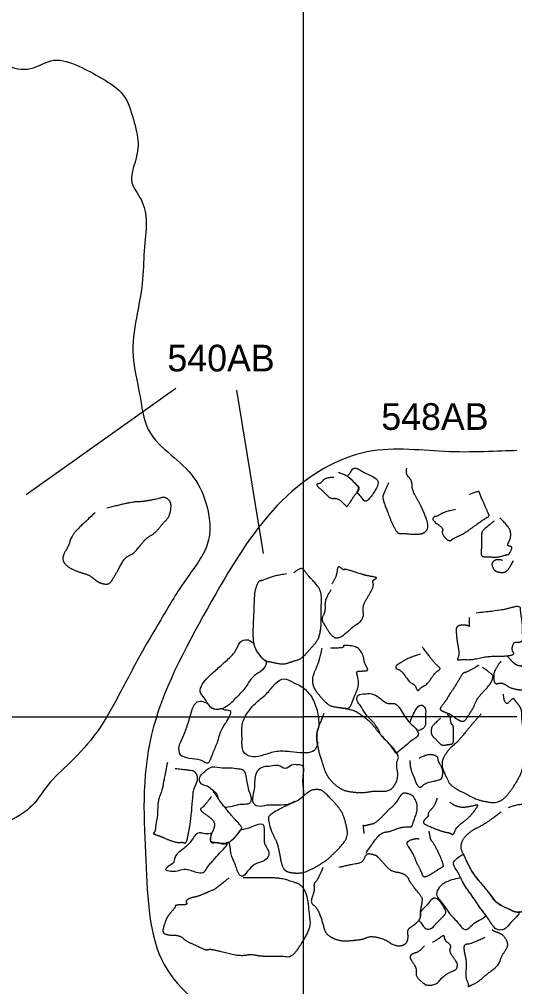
# Model space of a CAD drawing. Extents: x -160.1 to -89.2, y -288.3 to -253.8.
# Drawn here: x -154.65 to -150.02, y -272.53 to -263.47 of the extents above; entities that cross this region are included whole.
import ezdxf

# ---------------------------------------------------------------- set-up
doc = ezdxf.new("R2010")
doc.units = 0
for name, color, linetype in [('Brick', 7, 'Continuous'), ('Contexts', 7, 'Continuous'), ('Features', 7, 'Continuous'), ('Quadrats', 7, 'Continuous'), ('Stone_Masonry', 7, 'Continuous')]:
    doc.layers.add(name, color=color, linetype=linetype)

msp = doc.modelspace()

# ---------------------------------------------------------------- linework, layer by layer
at = {"layer": 'Brick'}
for p, q in [((-152.3459, -269.479), (-152.3459, -269.478)), ((-152.8899, -269.88), (-152.8899, -269.881)), ((-152.7939, -270.767), (-152.7939, -270.768)), ((-151.9959, -270.741), (-151.9969, -270.742)), ((-152.8549, -271.091), (-152.8539, -271.091)), ((-150.5249, -271.511), (-150.5239, -271.511)), ((-150.9019, -271.829), (-150.9009, -271.828))]:
    msp.add_line(p, q, dxfattribs=at)
for points, degree in [([(-151.7139, -267.762), (-151.7999, -267.765), (-151.8299, -267.817), (-151.8899, -267.826), (-151.8079, -267.895), (-151.7449, -267.963), (-151.6759, -267.953), (-151.5949, -268.033), (-151.5849, -268.033), (-151.5199, -267.929), (-151.4609, -267.862), (-151.5199, -267.814), (-151.5829, -267.744), (-151.6689, -267.717)], 2), ([(-151.5859, -267.752), (-151.5839, -267.748), (-151.5729, -267.734), (-151.5519, -267.71), (-151.5339, -267.669), (-151.4919, -267.676), (-151.4629, -267.697), (-151.4179, -267.721), (-151.3619, -267.746), (-151.2959, -267.781), (-151.2989, -267.843), (-151.3259, -267.881), (-151.3489, -267.926), (-151.3809, -267.956), (-151.4159, -268), (-151.4459, -267.957), (-151.4689, -267.931), (-151.4889, -267.909), (-151.4959, -267.901)], 3), ([(-151.2019, -267.814), (-151.2349, -267.89), (-151.2629, -267.949), (-151.2119, -268.08), (-151.1739, -268.181), (-151.1189, -268.288), (-151.0679, -268.285), (-150.9249, -268.298), (-150.8479, -268.275), (-150.8249, -268.199), (-150.8989, -268.019), (-150.9809, -267.885), (-150.9809, -267.788), (-151.0419, -267.734), (-151.0299, -267.674)], 2), ([(-151.4959, -267.901), (-151.4869, -267.887), (-151.4699, -267.855), (-151.5199, -267.814), (-151.5609, -267.768), (-151.5859, -267.752)], 3), ([(-150.5759, -268.063), (-150.6689, -268.08), (-150.7619, -268.134), (-150.7659, -268.121), (-150.7999, -268.161), (-150.6849, -268.237), (-150.7079, -268.287), (-150.6359, -268.366), (-150.5939, -268.332), (-150.4799, -268.279), (-150.3679, -268.194), (-150.2939, -268.144), (-150.2559, -268.124), (-150.2679, -268.099), (-150.3299, -267.956), (-150.3489, -267.909), (-150.3559, -267.885), (-150.4459, -267.922)], 2), ([(-151.7389, -268.814), (-151.7999, -268.903), (-151.7909, -269.017), (-151.8319, -269.088), (-151.7939, -269.152), (-151.7369, -269.245), (-151.6729, -269.276), (-151.5659, -269.192), (-151.5369, -269.161), (-151.4289, -269.087), (-151.4459, -268.969), (-151.3909, -268.874), (-151.3349, -268.777), (-151.3579, -268.726), (-151.2949, -268.7), (-151.4039, -268.682), (-151.4599, -268.666), (-151.6169, -268.615), (-151.6159, -268.635), (-151.6789, -268.581), (-151.6869, -268.695), (-151.7309, -268.757)], 2), ([(-150.3809, -269.029), (-150.1379, -269.002), (-150.0629, -268.981), (-149.9689, -268.959), (-149.9689, -269.022), (-149.9509, -269.122), (-149.9509, -269.211), (-149.9439, -269.305), (-150.0199, -269.309), (-150.0309, -269.308), (-150.0539, -269.373), (-150.0159, -269.425), (-150.1459, -269.44), (-150.2769, -269.438), (-150.4259, -269.473), (-150.5209, -269.468), (-150.5629, -269.477), (-150.5339, -269.419), (-150.5579, -269.294), (-150.5629, -269.23), (-150.5689, -269.171), (-150.5399, -269.141), (-150.4569, -269.142), (-150.4419, -269.166), (-150.4459, -269.071), (-150.4429, -269.072)], 2), ([(-152.3459, -269.478), (-152.3429, -269.492), (-152.3439, -269.519), (-152.3859, -269.577), (-152.4789, -269.622), (-152.5409, -269.74), (-152.6279, -269.823), (-152.6969, -269.901), (-152.7699, -269.935), (-152.8469, -269.935), (-152.8929, -269.881), (-152.9239, -269.822), (-152.9759, -269.772), (-152.9509, -269.7), (-152.8899, -269.63), (-152.8029, -269.553), (-152.7109, -269.47), (-152.6259, -269.394), (-152.5979, -269.29), (-152.5169, -269.274), (-152.4859, -269.299), (-152.4689, -269.311), (-152.4619, -269.315)], 3), ([(-152.4619, -269.314), (-152.4599, -269.328), (-152.4499, -269.361), (-152.4179, -269.419), (-152.3709, -269.466), (-152.3489, -269.477), (-152.3459, -269.479)], 3), ([(-150.9059, -269.417), (-151.0109, -269.449), (-151.0879, -269.497), (-151.1219, -269.515), (-151.1419, -269.549), (-151.0779, -269.569), (-151.0069, -269.68), (-150.9539, -269.701), (-150.9299, -269.769), (-150.8939, -269.722), (-150.8469, -269.709), (-150.7629, -269.586), (-150.7279, -269.566), (-150.7129, -269.547), (-150.7639, -269.508), (-150.8319, -269.419), (-150.8869, -269.347)], 2), ([(-150.3589, -269.52), (-150.3889, -269.541), (-150.4719, -269.586), (-150.5059, -269.591), (-150.5529, -269.676), (-150.6349, -269.799), (-150.6549, -269.838), (-150.7109, -269.912), (-150.7239, -269.931), (-150.6879, -269.955), (-150.6259, -269.974), (-150.5569, -270.03), (-150.4989, -270.051), (-150.4699, -270.017), (-150.4039, -269.915), (-150.3689, -269.824), (-150.2699, -269.722), (-150.2319, -269.668), (-150.2249, -269.631), (-150.2189, -269.613), (-150.3219, -269.54)], 2), ([(-151.2779, -270.165), (-151.2929, -270.128), (-151.3269, -270.062), (-151.4159, -269.991), (-151.4519, -269.906), (-151.5069, -269.853), (-151.4929, -269.792), (-151.4179, -269.785), (-151.3379, -269.784), (-151.2749, -269.833), (-151.2279, -269.876), (-151.1819, -269.88), (-151.1329, -269.872), (-151.0899, -269.928), (-151.0569, -269.99), (-150.9989, -270.069), (-150.9449, -270.108), (-150.9019, -270.175), (-150.9889, -270.223), (-151.0359, -270.271), (-151.0949, -270.315), (-151.1169, -270.335), (-151.1289, -270.346)], 3), ([(-152.8899, -269.881), (-152.9019, -269.874), (-152.9339, -269.862), (-152.9969, -269.853), (-153.0419, -269.925), (-153.0619, -270.01), (-153.0899, -270.102), (-153.1279, -270.201), (-153.1689, -270.277), (-153.1649, -270.365), (-153.0669, -270.394), (-152.9559, -270.393), (-152.8809, -270.464), (-152.8489, -270.345), (-152.7989, -270.246), (-152.7699, -270.121), (-152.7059, -270.039), (-152.6829, -269.982), (-152.6659, -269.946), (-152.7199, -269.943), (-152.7469, -269.935), (-152.7619, -269.927)], 3), ([(-152.7619, -269.927), (-152.7679, -269.929), (-152.7939, -269.935), (-152.8469, -269.935), (-152.8769, -269.9), (-152.8899, -269.881), (-152.8899, -269.88)], 3), ([(-151.1289, -270.346), (-151.1299, -270.344), (-151.1569, -270.296), (-151.2309, -270.219), (-151.2759, -270.167), (-151.2779, -270.165)], 3), ([(-153.2699, -270.431), (-153.3059, -270.607), (-153.3169, -270.681), (-153.3609, -270.795), (-153.3609, -270.931), (-153.3769, -270.994), (-153.3849, -271.084), (-153.4109, -271.096), (-153.3459, -271.115), (-153.2489, -271.159), (-153.1619, -271.184), (-153.1349, -271.173), (-153.0939, -271.192), (-153.0749, -271.103), (-153.0509, -270.979), (-153.0309, -270.74), (-153.0259, -270.684), (-152.9889, -270.607), (-152.9869, -270.554), (-153.0139, -270.514), (-153.0459, -270.505), (-153.1969, -270.489)], 2), ([(-151.0029, -270.411), (-150.9959, -270.497), (-150.9599, -270.572), (-150.9429, -270.631), (-150.9059, -270.673), (-150.8549, -270.619), (-150.7209, -270.594), (-150.6969, -270.575), (-150.6909, -270.494), (-150.7389, -270.417), (-150.7379, -270.37), (-150.8379, -270.348), (-150.9139, -270.392)], 2), ([(-152.7939, -270.768), (-152.7939, -270.754), (-152.8009, -270.721), (-152.8479, -270.692), (-152.8929, -270.646), (-152.9649, -270.64), (-152.9779, -270.565), (-152.9219, -270.514), (-152.8499, -270.458), (-152.7569, -270.486), (-152.6729, -270.475), (-152.6159, -270.491), (-152.5639, -270.486), (-152.5349, -270.539), (-152.5279, -270.609), (-152.5099, -270.693), (-152.4719, -270.787), (-152.5129, -270.827), (-152.5899, -270.819), (-152.6639, -270.845), (-152.7149, -270.85), (-152.7319, -270.851)], 3), ([(-151.9969, -270.742), (-151.9939, -270.728), (-151.9919, -270.701), (-152.0019, -270.631), (-152.0029, -270.563), (-151.9839, -270.448), (-152.0539, -270.456), (-152.1079, -270.441), (-152.1649, -270.509), (-152.2319, -270.443), (-152.3039, -270.472), (-152.3699, -270.464), (-152.4299, -270.5), (-152.4509, -270.563), (-152.4549, -270.628), (-152.4559, -270.692), (-152.4889, -270.799), (-152.4249, -270.85), (-152.3379, -270.822), (-152.2389, -270.828), (-152.1609, -270.823), (-152.1329, -270.822)], 3), ([(-152.7319, -270.851), (-152.7329, -270.85), (-152.7529, -270.824), (-152.7719, -270.801), (-152.7889, -270.774), (-152.7939, -270.767)], 3), ([(-152.1339, -270.822), (-152.1259, -270.818), (-152.0689, -270.792), (-152.0489, -270.786), (-152.0089, -270.752), (-151.9959, -270.741)], 3), ([(-150.7479, -270.764), (-150.7669, -270.834), (-150.8349, -270.903), (-150.8239, -270.931), (-150.8729, -270.972), (-150.8749, -271.001), (-150.8419, -271.017), (-150.7369, -271.062), (-150.6679, -271.083), (-150.6279, -271.088), (-150.5929, -271.112), (-150.5659, -271.034), (-150.4509, -270.949), (-150.3969, -270.882), (-150.3969, -270.881), (-150.3539, -270.822), (-150.4049, -270.836), (-150.5029, -270.855), (-150.5839, -270.837), (-150.6289, -270.801)], 2), ([(-152.5819, -271.057), (-152.5779, -271.057), (-152.5599, -271.053), (-152.5089, -271.047), (-152.3739, -270.983), (-152.3649, -271.047), (-152.3629, -271.108), (-152.3709, -271.195), (-152.2969, -271.278), (-152.3579, -271.359), (-152.4389, -271.367), (-152.5029, -271.421), (-152.5679, -271.519), (-152.6109, -271.463), (-152.6239, -271.419), (-152.6429, -271.363), (-152.6729, -271.304), (-152.6799, -271.238), (-152.6889, -271.194), (-152.6929, -271.174)], 3), ([(-152.6929, -271.174), (-152.6829, -271.169), (-152.6429, -271.138), (-152.5979, -271.081), (-152.5839, -271.061), (-152.5819, -271.057)], 3), ([(-150.9159, -271.147), (-150.9569, -271.142), (-151.0279, -271.172), (-151.0329, -271.195), (-150.9679, -271.291), (-150.9399, -271.371), (-150.8989, -271.44), (-150.8799, -271.504), (-150.8299, -271.492), (-150.7669, -271.451), (-150.6909, -271.403), (-150.6859, -271.396), (-150.7119, -271.318), (-150.7739, -271.192), (-150.8049, -271.156), (-150.8129, -271.122), (-150.8219, -271.072)], 2), ([(-152.8539, -271.091), (-152.8709, -271.095), (-152.9119, -271.107), (-152.9939, -271.069), (-153.0499, -271.181), (-153.1239, -271.242), (-153.2029, -271.298), (-153.2039, -271.368), (-153.2459, -271.391), (-153.3099, -271.439), (-153.2329, -271.446), (-153.1809, -271.452), (-153.1109, -271.42), (-153.0529, -271.44), (-153.0009, -271.456), (-152.9289, -271.473), (-152.9019, -271.416), (-152.8709, -271.381), (-152.7889, -271.285), (-152.7499, -271.244), (-152.7089, -271.202), (-152.7069, -271.18)], 3), ([(-152.7069, -271.18), (-152.7149, -271.184), (-152.7469, -271.194), (-152.8069, -271.176), (-152.8689, -271.186), (-152.8659, -271.124), (-152.8569, -271.098), (-152.8549, -271.091)], 3), ([(-150.5239, -271.511), (-150.5379, -271.513), (-150.5909, -271.522), (-150.6669, -271.548), (-150.7319, -271.596), (-150.7629, -271.668), (-150.7299, -271.708), (-150.6659, -271.79), (-150.6219, -271.862), (-150.5659, -271.907), (-150.5109, -271.99), (-150.4599, -272.002), (-150.4039, -271.926), (-150.3309, -271.901), (-150.3019, -271.875), (-150.2899, -271.865), (-150.2889, -271.863)], 3), ([(-150.2889, -271.863), (-150.3029, -271.843), (-150.3509, -271.784), (-150.4159, -271.681), (-150.4899, -271.585), (-150.5159, -271.529), (-150.5249, -271.511)], 3), ([(-150.9189, -271.906), (-150.9119, -271.914), (-150.8949, -271.932), (-150.8729, -271.971), (-150.8279, -272.004), (-150.7679, -271.959), (-150.7369, -271.913), (-150.6529, -271.844), (-150.6719, -271.806), (-150.7149, -271.725), (-150.7839, -271.68), (-150.8319, -271.758), (-150.8709, -271.793), (-150.8949, -271.821), (-150.9019, -271.829)], 3), ([(-150.9009, -271.828), (-150.9009, -271.828), (-150.9039, -271.857), (-150.9019, -271.879), (-150.9159, -271.903), (-150.9189, -271.906)], 3), ([(-150.8649, -272.147), (-150.9139, -272.203), (-150.9759, -272.219), (-151.0069, -272.249), (-150.9819, -272.29), (-150.9379, -272.36), (-150.9469, -272.437), (-150.8639, -272.503), (-150.8569, -272.514), (-150.7539, -272.513), (-150.6799, -272.416), (-150.5629, -272.368), (-150.5599, -272.344), (-150.5509, -272.313), (-150.6369, -272.197), (-150.6089, -272.142), (-150.6749, -272.099), (-150.6789, -272.039), (-150.7349, -272.083), (-150.7909, -272.115)], 2)]:
    msp.add_open_spline(points, degree=degree, dxfattribs=at)
at = {"layer": 'Contexts'}
for p, q in [((-153.1899, -266.928), (-154.5899, -267.925)), ((-152.6219, -266.944), (-152.3739, -268.474))]:
    msp.add_line(p, q, dxfattribs=at)
at = {"layer": 'Features'}
for points in [[(-158.7659, -265.675), (-158.6749, -265.612), (-158.4809, -265.486), (-158.1649, -265.296), (-157.8099, -265.153), (-157.4289, -265.024), (-157.0359, -265.049), (-156.7109, -264.927), (-156.4979, -264.789), (-156.2469, -264.89), (-155.9749, -264.831), (-155.7409, -264.71), (-155.6019, -264.524), (-155.4539, -264.384), (-155.3739, -264.194), (-155.3019, -264.039), (-155.2569, -263.868), (-155.1419, -263.782), (-154.9439, -263.709), (-154.7979, -263.921), (-154.5419, -263.968), (-154.3389, -263.816), (-154.0929, -263.909), (-153.8839, -264.023), (-153.6569, -264.165), (-153.5859, -264.415), (-153.5269, -264.64), (-153.5739, -264.819), (-153.6329, -265.01), (-153.5039, -265.149), (-153.4519, -265.366), (-153.4939, -265.633), (-153.4939, -265.946), (-153.5629, -266.261), (-153.6159, -266.629), (-153.5199, -266.978), (-153.4859, -267.337), (-153.2269, -267.557), (-153.0099, -267.747), (-152.8849, -268.023), (-152.8449, -268.398), (-153.1169, -268.725), (-153.3359, -269.103), (-153.5269, -269.423), (-153.7239, -269.802), (-153.9159, -270.154), (-154.1789, -270.438), (-154.4009, -270.63), (-154.5349, -270.876), (-154.8129, -271.002), (-155.0759, -271.188), (-155.3549, -271.401), (-155.6979, -271.541), (-156.0679, -271.699), (-156.3999, -271.793), (-156.8079, -271.898), (-157.0829, -271.927), (-157.4969, -271.852), (-157.8059, -271.797), (-157.9699, -271.719), (-158.3189, -271.501), (-158.5389, -271.46), (-158.7539, -271.354), (-158.9719, -271.252), (-159.2219, -271.079), (-159.3909, -270.88), (-159.6639, -270.628), (-159.6559, -270.254), (-159.6669, -269.963), (-159.6929, -269.662), (-159.5969, -269.395), (-159.6109, -269.163), (-159.6109, -268.959), (-159.6949, -268.641), (-159.7179, -268.461), (-159.6439, -267.943), (-159.4099, -267.724), (-159.3079, -267.618), (-159.2769, -267.588)], [(-149.9999, -267.511), (-150.1709, -267.515), (-150.6819, -267.548), (-151.4339, -267.429), (-152.2839, -267.942), (-152.8869, -268.954), (-153.5389, -270.17), (-153.4659, -271.377), (-153.4319, -272.399), (-152.6149, -272.945), (-151.7499, -273.407), (-150.9169, -273.665), (-150.3029, -273.765), (-150.0679, -273.827), (-149.9999, -273.845)]]:
    msp.add_open_spline(points, degree=3, dxfattribs=at)
at = {"layer": 'Quadrats'}
for p, q in [((-151.9999, -262.004), (-151.9999, -270.004)), ((-151.9999, -270.004), (-151.9999, -272.004)), ((-149.9999, -270.004), (-151.9999, -270.004)), ((-151.9999, -272.004), (-151.9999, -275.67))]:
    msp.add_line(p, q, dxfattribs=at)
msp.add_lwpolyline([(-151.9999, -262.004), (-159.9999, -262.004), (-159.9999, -270.004), (-151.9999, -270.004)], dxfattribs=at)
at = {"layer": 'Stone_Masonry'}
for p, q in [((-151.0019, -270.059), (-151.0019, -270.06)), ((-151.8669, -270.259), (-151.8639, -270.241))]:
    msp.add_line(p, q, dxfattribs=at)
for points, degree in [([(-153.9449, -268.091), (-154.0679, -268.202), (-154.1689, -268.311), (-154.1929, -268.402), (-154.2459, -268.487), (-154.2509, -268.55), (-154.1819, -268.615), (-154.0689, -268.656), (-154.0049, -268.673), (-153.9239, -268.737), (-153.8889, -268.754), (-153.8159, -268.766), (-153.7729, -268.702), (-153.7289, -268.621), (-153.6609, -268.505), (-153.5819, -268.474), (-153.5039, -268.373), (-153.4619, -268.327), (-153.3819, -268.28), (-153.3129, -268.192), (-153.2509, -268.13), (-153.2309, -268.02), (-153.2489, -267.977), (-153.2989, -267.942), (-153.3539, -267.963), (-153.5159, -267.991), (-153.5819, -267.99), (-153.7389, -268.024), (-153.8359, -268.051)], 2), ([(-150.2139, -268.171), (-150.2919, -268.233), (-150.3339, -268.272), (-150.3289, -268.371), (-150.3369, -268.482), (-150.3259, -268.504), (-150.2649, -268.504), (-150.1789, -268.511), (-150.0849, -268.481), (-150.0739, -268.485), (-150.0369, -268.409), (-150.0939, -268.404), (-150.0679, -268.35), (-150.0559, -268.315), (-150.0629, -268.233), (-150.1599, -268.141)], 2), ([(-150.1339, -268.539), (-150.1879, -268.523), (-150.2419, -268.562), (-150.2169, -268.631), (-150.1689, -268.651), (-150.1089, -268.652), (-150.0729, -268.616), (-150.0319, -268.542)], 2), ([(-152.1549, -268.665), (-152.2649, -268.68), (-152.3879, -268.731), (-152.4169, -268.729), (-152.4529, -268.817), (-152.4589, -268.921), (-152.4639, -269.06), (-152.4699, -269.175), (-152.4689, -269.29), (-152.4549, -269.351), (-152.4179, -269.419), (-152.3529, -269.483), (-152.3069, -269.487), (-152.1839, -269.514), (-152.0909, -269.481), (-152.0149, -269.459), (-151.9259, -269.359), (-151.8539, -269.278), (-151.8309, -269.157), (-151.8329, -269.098), (-151.8309, -268.985), (-151.8269, -268.846), (-151.8659, -268.771), (-151.9679, -268.666), (-152.0149, -268.592), (-152.0869, -268.655)], 2), ([(-151.8249, -269.361), (-151.8529, -269.496), (-151.9169, -269.625), (-151.9099, -269.717), (-151.8539, -269.798), (-151.7629, -269.896), (-151.6969, -269.911), (-151.6209, -269.921), (-151.5639, -269.927), (-151.5289, -269.832), (-151.4799, -269.72), (-151.4849, -269.64), (-151.5029, -269.586), (-151.4849, -269.574), (-151.4319, -269.574), (-151.3849, -269.568), (-151.4279, -269.501), (-151.4349, -269.428), (-151.4909, -269.343), (-151.6379, -269.331), (-151.6069, -269.36), (-151.7449, -269.36)], 2), ([(-150.1499, -269.483), (-150.2159, -269.567), (-150.2179, -269.65), (-150.2039, -269.701), (-150.1429, -269.678), (-150.0629, -269.732), (-149.9899, -269.749), (-149.9249, -269.752), (-149.9029, -269.693), (-149.8919, -269.561), (-149.8939, -269.544), (-149.9629, -269.528), (-150.0069, -269.52), (-150.0519, -269.478), (-150.0899, -269.436)], 2), ([(-151.8639, -270.241), (-151.8649, -270.251), (-151.8709, -270.28), (-151.8999, -270.336), (-151.9999, -270.345), (-152.1149, -270.328), (-152.2519, -270.32), (-152.3689, -270.362), (-152.4699, -270.39), (-152.5809, -270.34), (-152.5669, -270.201), (-152.5829, -270.081), (-152.5259, -269.96), (-152.4429, -269.868), (-152.3269, -269.78), (-152.2629, -269.685), (-152.1749, -269.629), (-152.1059, -269.68), (-152.0139, -269.71), (-151.9189, -269.803), (-151.8639, -269.94), (-151.8519, -270.039), (-151.8539, -270.09)], 3), ([(-150.3349, -269.976), (-150.4229, -270.073), (-150.5519, -270.238), (-150.6379, -270.302), (-150.7179, -270.436), (-150.6569, -270.579), (-150.6189, -270.65), (-150.4529, -270.738), (-150.3489, -270.788), (-150.1629, -270.816), (-150.0439, -270.683), (-149.9379, -270.496), (-149.9289, -270.298), (-149.9319, -270.196), (-149.9449, -270.094), (-149.9539, -270.019), (-149.9549, -269.924), (-150.0149, -269.854), (-150.0349, -269.82), (-150.1139, -269.912), (-150.1269, -269.79)], 2), ([(-151.0019, -270.06), (-150.9879, -270.018), (-150.9659, -269.971), (-150.9379, -269.914), (-150.8859, -269.877), (-150.8449, -269.936), (-150.8619, -270.005), (-150.8469, -270.083), (-150.8889, -270.125), (-150.9149, -270.131), (-150.9329, -270.129)], 3), ([(-151.8049, -269.969), (-151.8499, -270.079), (-151.8839, -270.178), (-151.8529, -270.337), (-151.8289, -270.407), (-151.7909, -270.53), (-151.7389, -270.606), (-151.6449, -270.683), (-151.5579, -270.706), (-151.4309, -270.715), (-151.3289, -270.693), (-151.1839, -270.706), (-151.1029, -270.573), (-151.1339, -270.44), (-151.0919, -270.362), (-151.2939, -270.153), (-151.3559, -270.065), (-151.4719, -269.972), (-151.5469, -269.934), (-151.6839, -269.915)], 2), ([(-150.7139, -270.015), (-150.7819, -270.075), (-150.8029, -270.112), (-150.8019, -270.174), (-150.7489, -270.223), (-150.7029, -270.273), (-150.6459, -270.262), (-150.5959, -270.257), (-150.5929, -270.209), (-150.5909, -270.088), (-150.6199, -270.064), (-150.6209, -269.991), (-150.6529, -269.983)], 2), ([(-150.9329, -270.129), (-150.9539, -270.101), (-150.9799, -270.082), (-151.0019, -270.059)], 2), ([(-151.8529, -270.09), (-151.8639, -270.12), (-151.8779, -270.168), (-151.8709, -270.235), (-151.8669, -270.259)], 3), ([(-152.8589, -270.749), (-152.9269, -270.845), (-152.9779, -270.871), (-152.8499, -270.958), (-152.8249, -271.003), (-152.8379, -271.06), (-152.8649, -271.107), (-152.8689, -271.186), (-152.8069, -271.176), (-152.7289, -271.2), (-152.6519, -271.15), (-152.5799, -271.059), (-152.5689, -271.035), (-152.6649, -270.934), (-152.7409, -270.84), (-152.7799, -270.79), (-152.8189, -270.729), (-152.8409, -270.703)], 2), ([(-152.0799, -270.795), (-152.3119, -270.909), (-152.3299, -270.964), (-152.2939, -271.087), (-152.2449, -271.175), (-152.2259, -271.255), (-152.2019, -271.393), (-152.1619, -271.454), (-152.0569, -271.468), (-151.9709, -271.457), (-151.8009, -271.362), (-151.7149, -271.286), (-151.5769, -271.138), (-151.5969, -271.009), (-151.6339, -270.892), (-151.7109, -270.799), (-151.8159, -270.693), (-151.8609, -270.682), (-151.9399, -270.688), (-152.0419, -270.784)], 2), ([(-151.4119, -271.28), (-151.3269, -271.149), (-151.2589, -271.083), (-151.1889, -271.078), (-151.0819, -271.032), (-150.9819, -271.035), (-150.9799, -271.014), (-150.9199, -270.855), (-150.9579, -270.762), (-150.9779, -270.736), (-151.0329, -270.718), (-151.0749, -270.714), (-151.1419, -270.824), (-151.1979, -270.869), (-151.2489, -270.926), (-151.3289, -271.002), (-151.3829, -271.012), (-151.4309, -271.027), (-151.4429, -271.01), (-151.4309, -271.094)], 2), ([(-150.1469, -270.891), (-150.2679, -270.991), (-150.4709, -271.092), (-150.5389, -271.214), (-150.4939, -271.303), (-150.4179, -271.471), (-150.2899, -271.609), (-150.1989, -271.745), (-150.0979, -271.789), (-150.0069, -271.837), (-149.9209, -271.819), (-149.7579, -271.845), (-149.6659, -271.758), (-149.5809, -271.647), (-149.5979, -271.443), (-149.6629, -271.246), (-149.7229, -271.074), (-149.7409, -270.968), (-149.7479, -270.917), (-149.7909, -270.838), (-149.9849, -270.814), (-150.0819, -270.855)], 2), ([(-151.8149, -271.412), (-151.8589, -271.524), (-151.9039, -271.565), (-151.8899, -271.619), (-151.9369, -271.743), (-151.8759, -271.781), (-151.8269, -271.892), (-151.7979, -272.015), (-151.7469, -272.065), (-151.6439, -272.104), (-151.5239, -272.094), (-151.4389, -272.085), (-151.3679, -272.052), (-151.2329, -272.083), (-151.1449, -272.149), (-151.0499, -272.142), (-151.0139, -272.086), (-151.0259, -271.989), (-150.9679, -271.957), (-150.8999, -271.895), (-150.9059, -271.838), (-150.8829, -271.723), (-150.8849, -271.694), (-150.9969, -271.556), (-151.0199, -271.501), (-151.0739, -271.466), (-151.1769, -271.451), (-151.2449, -271.376), (-151.3069, -271.307), (-151.3269, -271.298), (-151.4119, -271.278), (-151.4409, -271.368), (-151.5349, -271.382), (-151.6649, -271.413)], 2), ([(-149.9719, -271.824), (-149.9769, -271.836), (-149.9969, -271.877), (-150.0609, -271.923), (-150.1079, -272.005), (-150.2119, -271.999), (-150.2569, -271.898), (-150.3409, -271.8), (-150.4159, -271.681), (-150.5069, -271.564), (-150.5419, -271.461), (-150.6159, -271.376), (-150.5569, -271.322), (-150.5259, -271.3), (-150.5009, -271.289)], 3), ([(-150.5009, -271.289), (-150.4969, -271.298), (-150.4739, -271.347), (-150.4179, -271.471), (-150.2899, -271.609), (-150.1989, -271.745), (-150.0979, -271.789), (-150.0259, -271.827), (-149.9859, -271.828), (-149.9739, -271.828)], 3), ([(-152.6929, -271.51), (-152.8119, -271.612), (-152.8829, -271.64), (-152.9819, -271.684), (-153.0489, -271.696), (-153.1039, -271.726), (-153.0759, -271.763), (-153.1979, -271.763), (-153.1949, -271.787), (-153.2769, -271.877), (-153.3119, -271.99), (-153.3129, -272.025), (-153.2599, -272.047), (-153.1569, -272.046), (-153.0889, -272.106), (-153.0139, -272.135), (-152.9099, -272.189), (-152.8669, -272.173), (-152.7219, -272.212), (-152.5839, -272.241), (-152.4889, -272.223), (-152.3759, -272.246), (-152.2089, -272.239), (-152.1139, -272.254), (-152.0419, -272.171), (-151.9269, -271.975), (-151.9389, -271.87), (-151.9559, -271.694), (-152.0069, -271.577), (-152.1289, -271.537), (-152.2209, -271.51), (-152.4269, -271.509), (-152.5609, -271.509)], 2), ([(-150.3009, -272.069), (-150.4289, -272.131), (-150.4979, -272.132), (-150.4949, -272.199), (-150.4689, -272.303), (-150.4849, -272.438), (-150.4489, -272.512), (-150.4629, -272.533), (-150.3579, -272.481), (-150.2759, -272.406), (-150.1679, -272.327), (-150.1429, -272.238), (-150.0709, -272.137), (-150.1239, -272.048), (-150.1809, -272.02), (-150.2199, -272.011), (-150.2279, -271.995)], 2)]:
    msp.add_open_spline(points, degree=degree, dxfattribs=at)

# ---------------------------------------------------------------- texts
at = {"layer": 'Contexts'}
for s, p in [('540AB', (-153.2699, -266.77)), ('548AB', (-151.2689, -267.317))]:
    msp.add_text(s, height=0.25, dxfattribs=at).set_placement(p)

doc.saveas('drawing.dxf')
